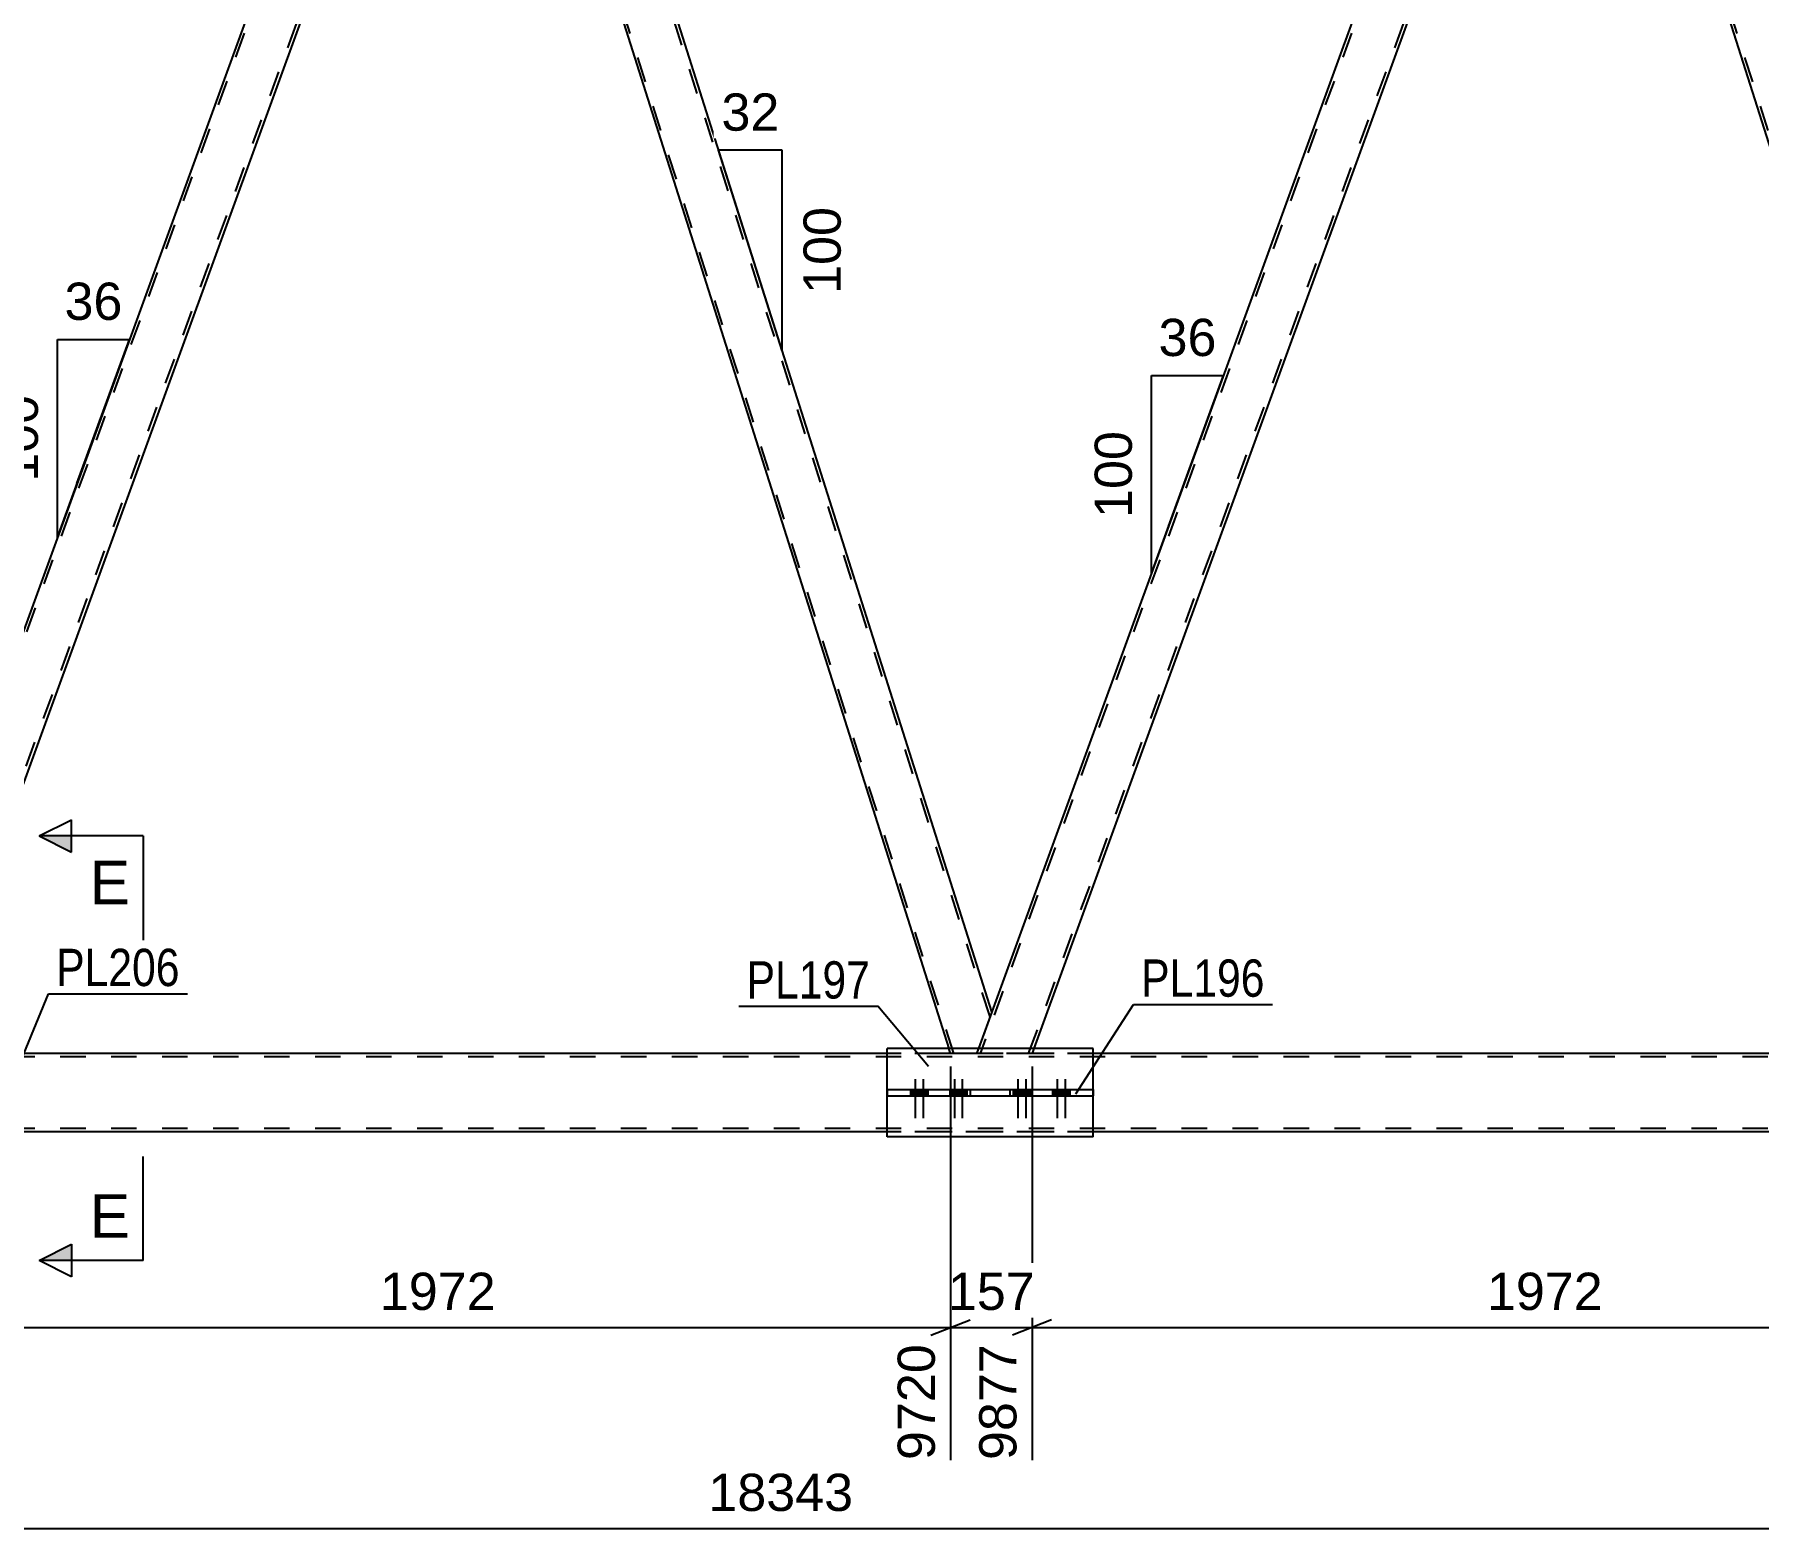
# Model space of a CAD drawing. Header units: millimetres. Extents: x -109 to 732, y -404 to 190.
# Drawn here: x 238.7 to 371.3, y -158.5 to -43.6 of the extents above; entities that cross this region are included whole.
import ezdxf

# ---------------------------------------------------------------- set-up
doc = ezdxf.new("R2010")
doc.units = ezdxf.units.MM
doc.linetypes.add('DXK_LINE_DOT2', pattern=[3.9198, 1.9599, -1.9599])
doc.styles.add('Arial', font='ARIAL.TTF', dxfattribs={"height": 0.2})
doc.styles.add('Arial Narrow', font='ARIALN.TTF', dxfattribs={"height": 0.2})

# ---------------------------------------------------------------- blocks, each defined once
blk = doc.blocks.new('Part-717262461-4765 - 4623')
at = {"color": 7, "linetype": 'DXK_LINE_DOT2'}
for p, q in [((618.92, -122.24), (-44.3, -122.24)), ((618.92, -122), (-36.3, -122)), ((320.09, -122), (304.24, -122)), ((618.92, -127.76), (-44.3, -127.76)), ((618.92, -128), (-36.3, -128)), ((320.09, -128), (304.24, -128))]:
    blk.add_line(p, q, dxfattribs=at)
at = {"color": 2, "linetype": 'Continuous'}
for p, q in [((304.24, -122), (238.34, -122)), ((389.37, -122), (320.09, -122)), ((304.24, -128), (238.34, -128)), ((389.37, -128), (320.09, -128))]:
    blk.add_line(p, q, dxfattribs=at)
blk = doc.blocks.new('Bolt-717262461-4892 - 4623')
at = {"linetype": 'Continuous'}
for points in [[(306.76, -124.76), (306.04, -124.76), (306.04, -125.24), (306.76, -125.24)], [(307.37, -124.76), (306.65, -124.76), (306.65, -125.24), (307.37, -125.24)], [(309.78, -124.76), (309.06, -124.76), (309.06, -125.24), (309.78, -125.24)], [(310.38, -124.76), (309.66, -124.76), (309.66, -125.24), (310.38, -125.24)]]:
    blk.add_hatch(color=1, dxfattribs=at).paths.add_polyline_path(points)
at = {"color": 1, "linetype": 'Continuous'}
for p, q in [((306.4, -123.96), (306.4, -126.96)), ((307.01, -123.96), (307.01, -126.96)), ((309.42, -123.96), (309.42, -126.96)), ((310.02, -123.96), (310.02, -126.96)), ((306.04, -124.76), (306.04, -125.24)), ((306.65, -124.76), (306.65, -125.24)), ((306.76, -124.76), (306.76, -125.24)), ((307.37, -124.76), (307.37, -125.24)), ((309.06, -124.76), (309.06, -125.24)), ((309.66, -124.76), (309.66, -125.24)), ((309.78, -124.76), (309.78, -125.24)), ((310.38, -124.76), (310.38, -125.24))]:
    blk.add_line(p, q, dxfattribs=at)
blk = doc.blocks.new('Part-717262461-4939 - 4623')
at = {"color": 7, "linetype": 'DXK_LINE_DOT2'}
for p, q in [((354.7, -3), (311.39, -122)), ((315.13, -122), (358.44, -3)), ((354.3, -3.4), (354.44, -3)), ((354.44, -3), (358.7, -3)), ((358.7, -3), (357.53, -6.21)), ((312.3, -118.79), (311.13, -122)), ((315.53, -121.6), (315.39, -122)), ((315.39, -122), (311.13, -122))]:
    blk.add_line(p, q, dxfattribs=at)
at = {"color": 2, "linetype": 'Continuous'}
for p, q in [((354.3, -3.4), (312.3, -118.79)), ((357.53, -6.21), (315.53, -121.6))]:
    blk.add_line(p, q, dxfattribs=at)
blk = doc.blocks.new('Part-717262461-4986 - 4623')
at = {"color": 2, "linetype": 'Continuous'}
for p, q in [((273.42, -3.4), (272.4, -6.21)), ((312.3, -118.79), (275.71, -3.4)), ((272.4, -6.21), (308.99, -121.6)), ((312.3, -118.79), (311.27, -121.6))]:
    blk.add_line(p, q, dxfattribs=at)
at = {"color": 7, "linetype": 'DXK_LINE_DOT2'}
for p, q in [((273.57, -3), (273.42, -3.4)), ((275.58, -3), (273.57, -3)), ((312.16, -119.16), (275.33, -3)), ((275.71, -3.4), (275.58, -3)), ((309.37, -122), (272.53, -5.84)), ((309.12, -122), (308.99, -121.6)), ((311.27, -121.6), (311.13, -122)), ((311.13, -122), (309.12, -122))]:
    blk.add_line(p, q, dxfattribs=at)
blk = doc.blocks.new('Part-717262461-5121 - 4623')
at = {"color": 2, "linetype": 'Continuous'}
for p, q in [((358.55, -3.4), (357.53, -6.21)), ((397.43, -118.79), (360.84, -3.4)), ((394.13, -121.6), (357.53, -6.21)), ((397.43, -118.79), (396.41, -121.6))]:
    blk.add_line(p, q, dxfattribs=at)
at = {"color": 7, "linetype": 'DXK_LINE_DOT2'}
for p, q in [((358.7, -3), (358.55, -3.4)), ((360.71, -3), (358.7, -3)), ((397.3, -119.16), (360.46, -3)), ((360.84, -3.4), (360.71, -3)), ((394.5, -122), (357.67, -5.84)), ((394.25, -122), (394.13, -121.6)), ((396.41, -121.6), (396.26, -122)), ((396.26, -122), (394.25, -122))]:
    blk.add_line(p, q, dxfattribs=at)
blk = doc.blocks.new('Part-717262461-5217 - 4623')
at = {"color": 2, "linetype": 'Continuous'}
for p, q in [((304.24, -124.76), (320.09, -124.76)), ((304.24, -124.76), (304.24, -125.24)), ((304.24, -125.24), (320.09, -125.24)), ((310.65, -125.24), (310.65, -124.76)), ((313.69, -124.76), (313.69, -125.24)), ((320.09, -124.76), (320.09, -125.24))]:
    blk.add_line(p, q, dxfattribs=at)
blk = doc.blocks.new('Part-717262461-5116 - 4623')
at = {"color": 7, "linetype": 'DXK_LINE_DOT2'}
for p, q in [((269.56, -3), (226.25, -122)), ((230, -122), (273.31, -3)), ((269.16, -3.4), (269.31, -3)), ((269.31, -3), (273.57, -3)), ((273.57, -3), (272.4, -6.21)), ((227.16, -118.79), (226, -122)), ((230.4, -121.6), (230.25, -122)), ((230.25, -122), (226, -122))]:
    blk.add_line(p, q, dxfattribs=at)
at = {"color": 2, "linetype": 'Continuous'}
for p, q in [((269.16, -3.4), (227.16, -118.79)), ((272.4, -6.21), (230.4, -121.6))]:
    blk.add_line(p, q, dxfattribs=at)
blk = doc.blocks.new('Part-717262461-5242 - 4623')
at = {"color": 2, "linetype": 'Continuous'}
for p, q in [((320.09, -121.6), (304.24, -121.6)), ((304.24, -124.76), (304.24, -121.6)), ((320.09, -124.76), (320.09, -121.6)), ((304.24, -128.4), (304.24, -125.24)), ((320.09, -128.4), (320.09, -125.24)), ((320.09, -128.4), (304.24, -128.4))]:
    blk.add_line(p, q, dxfattribs=at)
at = {"color": 7, "linetype": 'DXK_LINE_DOT2'}
for p, q in [((304.24, -125.24), (304.24, -124.76)), ((320.09, -125.24), (320.09, -124.76))]:
    blk.add_line(p, q, dxfattribs=at)
blk = doc.blocks.new('Bolt-717262461-5314 - 4623')
at = {"linetype": 'Continuous'}
for points in [[(314.67, -124.76), (313.95, -124.76), (313.95, -125.24), (314.67, -125.24)], [(315.27, -124.76), (314.55, -124.76), (314.55, -125.24), (315.27, -125.24)], [(317.69, -124.76), (316.97, -124.76), (316.97, -125.24), (317.69, -125.24)], [(318.29, -124.76), (317.57, -124.76), (317.57, -125.24), (318.29, -125.24)]]:
    blk.add_hatch(color=1, dxfattribs=at).paths.add_polyline_path(points)
at = {"color": 1, "linetype": 'Continuous'}
for p, q in [((314.31, -123.96), (314.31, -126.96)), ((314.91, -123.96), (314.91, -126.96)), ((317.33, -123.96), (317.33, -126.96)), ((317.93, -123.96), (317.93, -126.96)), ((313.95, -124.76), (313.95, -125.24)), ((314.55, -124.76), (314.55, -125.24)), ((314.67, -124.76), (314.67, -125.24)), ((315.27, -124.76), (315.27, -125.24)), ((316.97, -124.76), (316.97, -125.24)), ((317.57, -124.76), (317.57, -125.24)), ((317.69, -124.76), (317.69, -125.24)), ((318.29, -124.76), (318.29, -125.24))]:
    blk.add_line(p, q, dxfattribs=at)
blk = doc.blocks.new('StraightDimension-717262461-5648 - 4623')
at = {"color": 7, "linetype": 'Continuous'}
for p, q in [((315.39, -123), (315.39, -153.25)), ((394.25, -123), (394.25, -155.47)), ((316.89, -142.46), (313.89, -143.66)), ((315.39, -143.06), (394.25, -143.06)), ((392.75, -143.66), (395.75, -142.46))]:
    blk.add_line(p, q, dxfattribs=at)
at = {"color": 0}
blk.add_wipeout([(359.87, -142.31), (359.87, -138.11), (349.77, -138.11), (349.77, -142.31)], dxfattribs=at)
at = {"color": 3, "style": 'Arial'}
blk.add_text('1972', height=2.865, dxfattribs=at).set_placement((350.37, -141.71))
at = {"color": 0, "linetype": 'Continuous'}
blk.add_wipeout([(393.65, -143.76), (389.45, -143.76), (389.45, -156.07), (393.65, -156.07)], dxfattribs=at)
at = {"color": 3, "linetype": 'Continuous', "style": 'Arial'}
blk.add_text('11849', height=2.865, rotation=90.0002, dxfattribs=at).set_placement((393.05, -155.47))
blk = doc.blocks.new('StraightDimension-717262461-5816 - 4623')
at = {"color": 7, "linetype": 'Continuous'}
for p, q in [((309.12, -123), (309.12, -153.25)), ((315.39, -123), (315.39, -153.25)), ((307.62, -143.66), (310.62, -142.46)), ((309.12, -143.06), (315.39, -143.06)), ((316.89, -142.46), (313.89, -143.66))]:
    blk.add_line(p, q, dxfattribs=at)
at = {"color": 0}
blk.add_wipeout([(316.19, -142.31), (316.19, -138.11), (308.32, -138.11), (308.32, -142.31)], dxfattribs=at)
at = {"color": 0, "linetype": 'Continuous'}
blk.add_wipeout([(314.79, -143.76), (310.59, -143.76), (310.59, -153.85), (314.79, -153.85)], dxfattribs=at)
at = {"color": 3, "style": 'Arial'}
blk.add_text('157', height=2.865, dxfattribs=at).set_placement((308.92, -141.71))
at = {"color": 3, "linetype": 'Continuous', "style": 'Arial'}
blk.add_text('9877', height=2.865, rotation=90.0002, dxfattribs=at).set_placement((314.19, -153.25))
blk = doc.blocks.new('AngleDimension-717262461-6686 - 4623')
at = {"color": 7, "linetype": 'Continuous'}
for p, q in [((240.45, -67.07), (245.99, -67.07)), ((240.45, -82.3), (245.99, -67.07)), ((240.45, -82.3), (240.45, -67.07)), ((241.95, -78.16), (245.99, -67.07))]:
    blk.add_line(p, q, dxfattribs=at)
at = {"color": 0}
for points in [[(246.04, -66.17), (246.04, -61.97), (240.39, -61.97), (240.39, -66.17)], [(239.55, -70.75), (235.35, -70.75), (235.35, -78.62), (239.55, -78.62)]]:
    blk.add_wipeout(points, dxfattribs=at)
at = {"color": 3, "style": 'Arial'}
blk.add_text('36', height=2.865, dxfattribs=at).set_placement((240.99, -65.57))
blk.add_text('100', height=2.865, rotation=90.0002, dxfattribs=at).set_placement((238.95, -78.02))
blk = doc.blocks.new('AngleDimension-717262461-6672 - 4623')
at = {"color": 7, "linetype": 'Continuous'}
for p, q in [((324.57, -69.85), (330.11, -69.85)), ((324.57, -85.07), (330.11, -69.85)), ((324.57, -85.07), (324.57, -69.85)), ((325.88, -81.47), (330.11, -69.85))]:
    blk.add_line(p, q, dxfattribs=at)
at = {"color": 0}
for points in [[(330.17, -68.95), (330.17, -64.75), (324.52, -64.75), (324.52, -68.95)], [(323.67, -73.52), (319.47, -73.52), (319.47, -81.4), (323.67, -81.4)]]:
    blk.add_wipeout(points, dxfattribs=at)
at = {"color": 3, "style": 'Arial'}
blk.add_text('36', height=2.865, dxfattribs=at).set_placement((325.12, -68.35))
blk.add_text('100', height=2.865, rotation=90.0002, dxfattribs=at).set_placement((323.07, -80.8))
blk = doc.blocks.new('AngleDimension-717262461-6633 - 4623')
at = {"color": 7, "linetype": 'Continuous'}
for p, q in [((294.07, -61.31), (291.28, -52.52)), ((296.18, -52.52), (291.28, -52.52)), ((296.18, -67.96), (291.28, -52.52)), ((296.18, -67.96), (296.18, -52.52))]:
    blk.add_line(p, q, dxfattribs=at)
at = {"color": 0}
for points in [[(296.55, -51.62), (296.55, -47.42), (290.91, -47.42), (290.91, -51.62)], [(301.28, -56.3), (297.08, -56.3), (297.08, -64.17), (301.28, -64.17)]]:
    blk.add_wipeout(points, dxfattribs=at)
at = {"color": 3, "style": 'Arial'}
blk.add_text('32', height=2.865, dxfattribs=at).set_placement((291.51, -51.02))
blk.add_text('100', height=2.865, rotation=90.0002, dxfattribs=at).set_placement((300.68, -63.57))
blk = doc.blocks.new('StraightDimension-717262461-5672 - 4623')
at = {"color": 7, "linetype": 'Continuous'}
for p, q in [((230.25, -123), (230.25, -153.25)), ((309.12, -123), (309.12, -153.25)), ((231.75, -142.46), (228.75, -143.66)), ((230.25, -143.06), (309.12, -143.06)), ((307.62, -143.66), (310.62, -142.46))]:
    blk.add_line(p, q, dxfattribs=at)
at = {"color": 0}
blk.add_wipeout([(274.73, -142.31), (274.73, -138.11), (264.64, -138.11), (264.64, -142.31)], dxfattribs=at)
at = {"color": 3, "style": 'Arial'}
blk.add_text('1972', height=2.865, dxfattribs=at).set_placement((265.24, -141.71))
at = {"color": 0, "linetype": 'Continuous'}
blk.add_wipeout([(308.52, -143.76), (304.32, -143.76), (304.32, -153.85), (308.52, -153.85)], dxfattribs=at)
at = {"color": 3, "linetype": 'Continuous', "style": 'Arial'}
blk.add_text('9720', height=2.865, rotation=90.0002, dxfattribs=at).set_placement((307.92, -153.25))
blk = doc.blocks.new('StraightDimension-717262461-6647 - 4623')
at = {"color": 7, "linetype": 'Continuous'}
blk.add_line((-57.2, -158.52), (649.32, -158.52), dxfattribs=at)
at = {"color": 0}
blk.add_wipeout([(302.22, -157.77), (302.22, -153.57), (289.9, -153.57), (289.9, -157.77)], dxfattribs=at)
at = {"color": 3, "style": 'Arial'}
blk.add_text('18343', height=2.865, dxfattribs=at).set_placement((290.5, -157.17))
blk = doc.blocks.new('Mark-717262461-4998 - 4623')
at = {"color": 0}
blk.add_wipeout([(249.85, -116.8), (249.85, -113.8), (240.35, -113.8), (240.35, -116.8)], dxfattribs=at)
blk.add_wipeout([(249.85, -116.8), (249.85, -113.8), (240.35, -113.8), (240.35, -116.8)], dxfattribs=at)
at = {"color": 30, "linetype": 'Continuous'}
for p, q in [((237.1, -123.89), (239.75, -117.4)), ((239.75, -117.4), (250.45, -117.4))]:
    blk.add_line(p, q, dxfattribs=at)
at = {"color": 3, "style": 'Arial Narrow'}
blk.add_text('PL206', height=2.863, dxfattribs=at).set_placement((240.35, -116.8))
blk = doc.blocks.new('Mark-717262461-5213 - 4623')
at = {"color": 0}
blk.add_wipeout([(333.29, -117.62), (333.29, -114.62), (323.78, -114.62), (323.78, -117.62)], dxfattribs=at)
blk.add_wipeout([(333.29, -117.62), (333.29, -114.62), (323.78, -114.62), (323.78, -117.62)], dxfattribs=at)
at = {"color": 30, "linetype": 'Continuous'}
for p, q in [((318.77, -125.08), (323.18, -118.22)), ((323.18, -118.22), (333.89, -118.22))]:
    blk.add_line(p, q, dxfattribs=at)
at = {"color": 3, "style": 'Arial Narrow'}
blk.add_text('PL196', height=2.863, dxfattribs=at).set_placement((323.78, -117.62))
blk = doc.blocks.new('Mark-717262461-5238 - 4623')
at = {"color": 0}
blk.add_wipeout([(302.94, -117.76), (302.94, -114.76), (293.44, -114.76), (293.44, -117.76)], dxfattribs=at)
blk.add_wipeout([(302.94, -117.76), (302.94, -114.76), (293.44, -114.76), (293.44, -117.76)], dxfattribs=at)
at = {"color": 30, "linetype": 'Continuous'}
for p in [(292.84, -118.36), (307.42, -122.98)]:
    blk.add_line(p, (303.54, -118.36), dxfattribs=at)
at = {"color": 3, "style": 'Arial Narrow'}
blk.add_text('PL197', height=2.863, dxfattribs=at).set_placement((293.44, -117.76))
blk = doc.blocks.new('SectionMark-717262461-6798 - 4623')
at = {"linetype": 'Continuous'}
for points in [[(241.53, -105.26), (241.53, -106.51), (239.03, -105.26)], [(241.53, -136.66), (241.53, -137.91), (239.03, -137.91)]]:
    blk.add_hatch(color=6, dxfattribs=at).paths.add_polyline_path(points)
at = {"color": 6, "linetype": 'Continuous'}
for p, q in [((239.03, -105.26), (241.53, -104.01)), ((241.53, -106.51), (241.53, -104.01)), ((247.03, -105.26), (239.03, -105.26)), ((239.03, -105.26), (241.53, -106.51)), ((247.03, -105.26), (247.03, -113.26)), ((247.03, -137.91), (247.03, -129.91)), ((239.03, -137.91), (241.53, -136.66)), ((241.53, -136.66), (241.53, -139.16)), ((247.03, -137.91), (239.03, -137.91)), ((241.53, -139.16), (239.03, -137.91))]:
    blk.add_line(p, q, dxfattribs=at)
at = {"color": 0, "linetype": 'Continuous'}
for points in [[(246.03, -110.51), (246.03, -107.01), (242.92, -107.01), (242.92, -110.51)], [(246.03, -136.16), (246.03, -132.66), (242.92, -132.66), (242.92, -136.16)]]:
    blk.add_wipeout(points, dxfattribs=at)
at = {"color": 3, "linetype": 'Continuous', "style": 'Arial'}
for p in [(242.92, -110.51), (242.92, -136.16)]:
    blk.add_text('E', height=3.34, dxfattribs=at).set_placement(p)

msp = doc.modelspace()

# ---------------------------------------------------------------- block references
for name in ['Part-717262461-5116 - 4623', 'Part-717262461-4986 - 4623', 'Part-717262461-4939 - 4623', 'Part-717262461-5121 - 4623', 'Part-717262461-5242 - 4623', 'Part-717262461-4765 - 4623', 'Bolt-717262461-4892 - 4623', 'Bolt-717262461-5314 - 4623', 'Part-717262461-5217 - 4623']:
    msp.add_blockref(name, (0, 0))

# ---------------------------------------------------------------- next in the draw order: block references
for name in ['AngleDimension-717262461-6633 - 4623', 'AngleDimension-717262461-6686 - 4623', 'AngleDimension-717262461-6672 - 4623', 'StraightDimension-717262461-5648 - 4623']:
    msp.add_blockref(name, (0, 0))

# ---------------------------------------------------------------- next in the draw order: block references
msp.add_blockref('StraightDimension-717262461-5816 - 4623', (0, 0))

# ---------------------------------------------------------------- next in the draw order: block references
msp.add_blockref('StraightDimension-717262461-5672 - 4623', (0, 0))

# ---------------------------------------------------------------- next in the draw order: block references
msp.add_blockref('StraightDimension-717262461-6647 - 4623', (0, 0))

# ---------------------------------------------------------------- next in the draw order: block references
for name in ['Mark-717262461-4998 - 4623', 'Mark-717262461-5238 - 4623', 'Mark-717262461-5213 - 4623']:
    msp.add_blockref(name, (0, 0))

# ---------------------------------------------------------------- next in the draw order: block references
msp.add_blockref('SectionMark-717262461-6798 - 4623', (0, 0))

doc.saveas('drawing.dxf')
